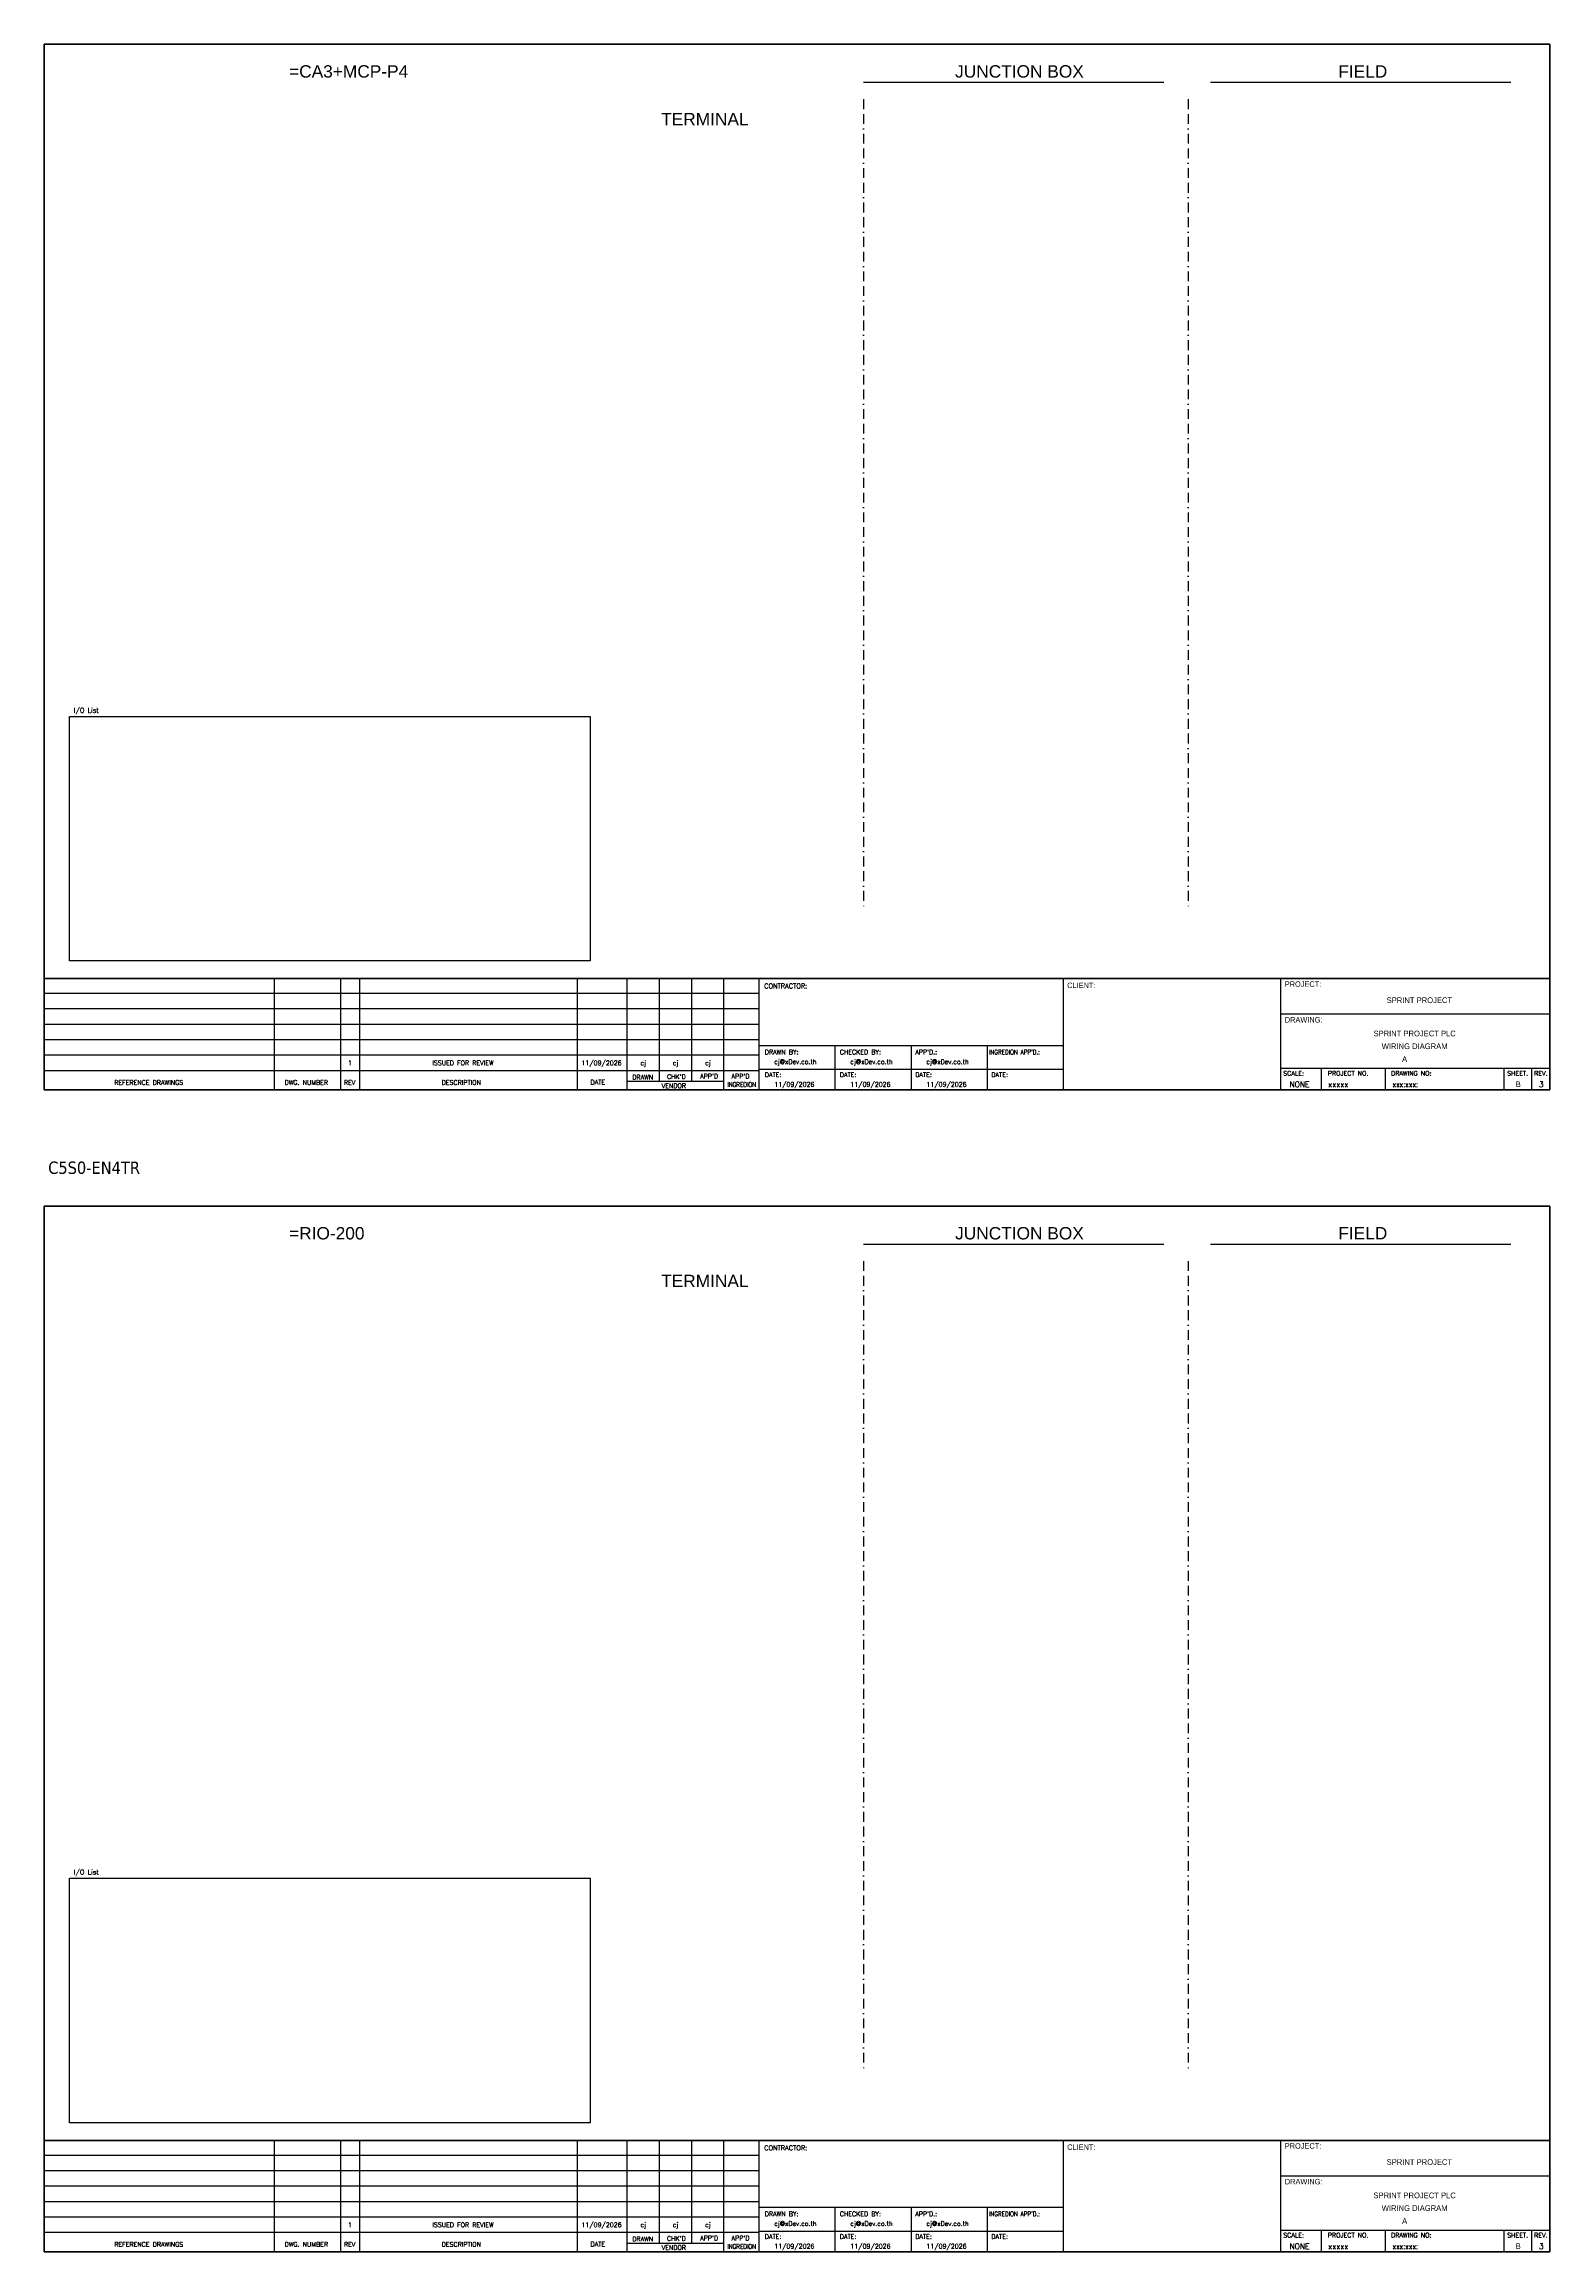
# Model space of a CAD drawing. Header units: millimetres. Extents: x 0 to 62600, y 0 to 14837.
# Drawn here: x 0 to 3893, y 0 to 5708 of the extents above; entities that cross this region are included whole.
import ezdxf
from ezdxf.enums import TextEntityAlignment as Align

# ---------------------------------------------------------------- set-up
doc = ezdxf.new("R2010")
doc.units = ezdxf.units.MM
doc.linetypes.add('BORDERX2', pattern=[88.9, 25.4, -12.7, 25.4, -12.7, 0, -12.7])
for name, color, linetype in [('GT_1', 9, 'Continuous'), ('HELPPOINT', 7, 'Continuous'), ('MEMBER', 7, 'Continuous'), ('x01001-FrameArea', 2, 'BORDERX2')]:
    doc.layers.add(name, color=color, linetype=linetype)
doc.styles.add('HTX11', font='O8111901')
doc.styles.add('ROMANS', font='romans.shx', dxfattribs={"width": 0.85, "height": 25})
doc.styles.get("Standard").update_dxf_attribs({"font": 'arial.ttf'})
doc.styles.add('Tahoma', font='')
doc.styles.get('Tahoma').set_extended_font_data('Tahoma')

msp = doc.modelspace()

# ---------------------------------------------------------------- linework, layer by layer
for p, q in [((2118.2, 5609.9), (2894.9, 5609.9)), ((3015.9, 5609.9), (3792.7, 5609.9)), ((2118.2, 2605.7), (2894.9, 2605.7)), ((3015.9, 2605.7), (3792.7, 2605.7))]:
    msp.add_line(p, q)
at = {"color": 4}
for p, q in [((3302.3, 3060.3), (3302.3, 3004.2)), ((3467.6, 3060.3), (3467.6, 3004.2)), ((3302.3, 56.1), (3302.3, 0)), ((3467.6, 56.1), (3467.6, 0))]:
    msp.add_line(p, q, dxfattribs=at)
at = {"color": 4, "ltscale": 0.5}
for p, q in [((3774.7, 3060.3), (3774.7, 3004.2)), ((3774.7, 3060.3), (3774.7, 3004.2)), ((3845.9, 3060.3), (3845.9, 3004.2)), ((3845.9, 3060.3), (3845.9, 3004.2)), ((3774.7, 56.1), (3774.7, 0)), ((3774.7, 56.1), (3774.7, 0)), ((3845.9, 56.1), (3845.9, 0)), ((3845.9, 56.1), (3845.9, 0))]:
    msp.add_line(p, q, dxfattribs=at)
for points in [[(65.7, 3970.1), (1411.5, 3970.1), (1411.5, 3338), (65.7, 3338)], [(65.7, 965.9), (1411.5, 965.9), (1411.5, 333.8), (65.7, 333.8)]]:
    msp.add_lwpolyline(points, close=True)
at = {"layer": 'GT_1', "color": 4}
for p, q in [((595.4, 3004.2), (595.4, 3292.4)), ((767.3, 3004.2), (767.3, 3292.4)), ((816.4, 3004.2), (816.4, 3292.4)), ((1379.1, 3004.2), (1379.1, 3292.4)), ((1507.4, 3004.2), (1507.4, 3292.4)), ((1591, 3026), (1591, 3292.4)), ((1674.5, 3026), (1674.5, 3292.4)), ((1757.8, 3004.2), (1757.8, 3292.4)), ((1848.8, 3004.2), (1848.8, 3292.4)), ((2635.8, 3004.2), (2635.8, 3292.4)), ((3198.1, 3004.2), (3198.1, 3292.4)), ((3198.1, 3004.2), (3198.1, 3292.4)), ((3198.1, 3004.2), (3198.1, 3292.4)), ((1848.8, 3253.5), (0, 3253.5)), ((1848.8, 3213.7), (0, 3213.7)), ((1848.8, 3173.8), (0, 3173.8)), ((1848.8, 3133.9), (0, 3133.9)), ((1848.8, 3094), (0, 3094)), ((2635.8, 3118.5), (1848.8, 3118.5)), ((2045.6, 3004.2), (2045.6, 3118.5)), ((2242.3, 3004.2), (2242.3, 3118.5)), ((2439.1, 3004.2), (2439.1, 3118.5)), ((1848.7, 3054), (0, 3054)), ((1757.8, 3026), (1507.4, 3026)), ((2635.8, 3057.1), (1848.8, 3057.1)), ((3198.1, 3060.3), (3893.3, 3060.3)), ((595.4, 0), (595.4, 288.2)), ((767.3, 0), (767.3, 288.2)), ((816.4, 0), (816.4, 288.2)), ((1379.1, 0), (1379.1, 288.2)), ((1507.4, 0), (1507.4, 288.2)), ((1591, 21.8), (1591, 288.2)), ((1674.5, 21.8), (1674.5, 288.2)), ((1757.8, 0), (1757.8, 288.2)), ((1848.8, 0), (1848.8, 288.2)), ((2635.8, 0), (2635.8, 288.2)), ((3198.1, 0), (3198.1, 288.2)), ((3198.1, 0), (3198.1, 288.2)), ((3198.1, 0), (3198.1, 288.2)), ((1848.8, 249.3), (0, 249.3)), ((1848.8, 209.5), (0, 209.5)), ((1848.8, 169.6), (0, 169.6)), ((1848.8, 129.7), (0, 129.7)), ((2635.8, 114.3), (1848.8, 114.3)), ((2045.6, 0), (2045.6, 114.3)), ((2242.3, 0), (2242.3, 114.3)), ((2439.1, 0), (2439.1, 114.3)), ((1848.8, 89.7), (0, 89.7)), ((1848.7, 49.8), (0, 49.8)), ((1757.8, 21.8), (1507.4, 21.8)), ((2635.8, 52.9), (1848.8, 52.9)), ((3198.1, 56.1), (3893.3, 56.1))]:
    msp.add_line(p, q, dxfattribs=at)
at = {"layer": 'HELPPOINT', "color": 4, "lineweight": 35}
for p, q in [((0, 3004.2), (0, 5708.4)), ((0, 5708.4), (3893.3, 5708.4)), ((0, 3004.2), (0, 5708.4)), ((0, 5708.4), (3893.3, 5708.4)), ((3893.3, 5708.4), (3893.3, 3004.2)), ((3893.3, 5708.4), (3893.3, 3004.2)), ((3893.3, 3004.2), (0, 3004.2)), ((3893.3, 3004.2), (0, 3004.2)), ((0, 0), (0, 2704.2)), ((0, 2704.2), (3893.3, 2704.2)), ((0, 0), (0, 2704.2)), ((0, 2704.2), (3893.3, 2704.2)), ((3893.3, 2704.2), (3893.3, 0)), ((3893.3, 2704.2), (3893.3, 0)), ((3893.3, 0), (0, 0)), ((3893.3, 0), (0, 0))]:
    msp.add_line(p, q, dxfattribs=at)
at = {"layer": 'HELPPOINT', "color": 4}
for p, q in [((3198.1, 3200.8), (3893.3, 3200.8)), ((3198.1, 3200.8), (3893.3, 3200.8)), ((3198.1, 3060.3), (3893.3, 3060.3)), ((3198.1, 196.6), (3893.3, 196.6)), ((3198.1, 196.6), (3893.3, 196.6)), ((3198.1, 56.1), (3893.3, 56.1))]:
    msp.add_line(p, q, dxfattribs=at)
at = {"layer": 'MEMBER', "color": 4, "lineweight": 35}
for p, q in [((0, 3292.4), (3893.3, 3292.4)), ((0, 3292.4), (3893.3, 3292.4)), ((0, 288.2), (3893.3, 288.2)), ((0, 288.2), (3893.3, 288.2))]:
    msp.add_line(p, q, dxfattribs=at)
at = {"layer": 'MEMBER', "color": 4}
for p, q in [((3198.1, 3200.8), (3893.3, 3200.8)), ((3198.1, 3200.8), (3893.3, 3200.8)), ((3198.1, 3060.3), (3893.3, 3060.3)), ((3198.1, 3060.3), (3893.3, 3060.3)), ((3198.1, 196.6), (3893.3, 196.6)), ((3198.1, 196.6), (3893.3, 196.6)), ((3198.1, 56.1), (3893.3, 56.1)), ((3198.1, 56.1), (3893.3, 56.1))]:
    msp.add_line(p, q, dxfattribs=at)
at = {"layer": 'x01001-FrameArea'}
for p, q in [((2118.2, 5565.8), (2118.2, 3479.3)), ((2958, 5565.8), (2958, 3479.3)), ((2118.2, 2561.6), (2118.2, 475.1)), ((2958, 2561.6), (2958, 475.1))]:
    msp.add_line(p, q, dxfattribs=at)

# ---------------------------------------------------------------- texts
at = {"color": 2}
for s, p in [('=CA3+MCP-P4', (633.3, 5622)), ('JUNCTION BOX', (2355.5, 5622)), ('FIELD', (3346.4, 5622)), ('TERMINAL', (1595.4, 5498.6)), ('=RIO-200', (633.3, 2617.8)), ('JUNCTION BOX', (2355.5, 2617.8)), ('FIELD', (3346.4, 2617.8)), ('TERMINAL', (1595.4, 2494.4))]:
    msp.add_text(s, height=32, dxfattribs=at).set_placement(p)
at = {"color": 4, "ltscale": 100, "style": 'HTX11'}
for s, p in [('SPRINT PROJECT', (3555.9, 3236.4)), ('SPRINT PROJECT PLC', (3543.7, 3150.3)), ('WIRING DIAGRAM', (3543.7, 3117.3)), ('SPRINT PROJECT', (3555.9, 232.2)), ('SPRINT PROJECT PLC', (3543.7, 146)), ('WIRING DIAGRAM', (3543.7, 113.1))]:
    msp.add_text(s, height=14.693, dxfattribs=at).set_placement(p, align=Align.MIDDLE_CENTER)
at = {"color": 2, "style": 'Tahoma'}
msp.add_text('C5S0-EN4TR', height=32, dxfattribs=at).set_placement((10.4, 2787.3))
at = {"style": 'HTX11'}
for tag, text, height, p in [('A', 'A', 14.8, (3517.8, 3084)), ('B', 'CHASSIS C4 SLOT 0', 14.821, (3811.6, 3019.1)), ('A', 'A', 14.8, (3517.8, 79.8)), ('B', 'CHASSIS C5 SLOT 0', 14.821, (3811.6, 14.9))]:
    msp.add_attdef(tag, text=text, height=height, dxfattribs=at).set_placement(p, align=Align.MIDDLE_CENTER)
at = {"layer": 'GT_1', "color": 4, "style": 'HTX11'}
for s, p in [('CLIENT:', (2645.3, 3267.7)), ('PROJECT:', (3208, 3271)), ('DRAWING:', (3208, 3178.6)), ('CLIENT:', (2645.3, 263.5)), ('PROJECT:', (3208, 266.8)), ('DRAWING:', (3208, 174.4))]:
    msp.add_text(s, height=14.25, dxfattribs=at).set_placement(p)
at = {"layer": 'MEMBER', "color": 4, "ltscale": 0.8, "style": 'ROMANS'}
for s, height, p in [('I/O List', 12.35, (76.6, 3979.8)), ('CONTRACTOR:', 12.35, (1861.9, 3267)), ('DRAWN BY:', 11.88, (1863.4, 3096.4)), ('cj@xDev.co.th', 11.875, (1887.8, 3071.4)), ('CHECKED BY:', 11.875, (2057.3, 3096.4)), ('cj@xDev.co.th', 11.875, (2084.6, 3071.4)), ("APP'D.:", 11.88, (2252.5, 3096.4)), ('cj@xDev.co.th', 11.875, (2281.3, 3071.4)), ('REFERENCE DRAWINGS', 11.875, (181.4, 3017.7)), ('DWG. NUMBER', 11.875, (621.6, 3017.7)), ('REV', 11.88, (775.1, 3017.7)), ('DESCRIPTION', 11.875, (1028, 3017.7)), ('DATE', 11.88, (1412.8, 3018.4)), ('DRAWN', 11.88, (1520.8, 3031.5)), ("CHK'D", 11.88, (1610.6, 3032.7)), ("APP'D", 11.88, (1696.2, 3033.9)), ("APP'D", 11.88, (1777.4, 3033.9)), ('DATE:', 11.88, (1863.4, 3037.8)), ('11/09/2026', 11.88, (1887.8, 3012.7)), ('DATE:', 11.88, (2057.3, 3037.8)), ('11/09/2026', 11.88, (2084.6, 3012.7)), ('DATE:', 11.88, (2252.5, 3037.8)), ('11/09/2026', 11.88, (2281.3, 3012.7)), ('DATE:', 11.88, (2449.3, 3037.8)), ('SCALE:', 11.88, (3204, 3041.3)), ('NONE', 14.23, (3220, 3011.6)), ('PROJECT NO.', 11.875, (3319.2, 3041.3)), ('DRAWING NO:', 11.875, (3482.9, 3041.3)), ('SHEET.', 12, (3782.7, 3041.3)), ('REV.', 12, (3852.6, 3041.3)), ('VENDOR', 11.88, (1596.9, 3009.3)), ('xxxxx', 14.23, (3320.4, 3011.6)), ('I/O List', 12.35, (76.6, 975.6)), ('CONTRACTOR:', 12.35, (1861.9, 262.7)), ('DRAWN BY:', 11.88, (1863.4, 92.1)), ('cj@xDev.co.th', 11.875, (1887.8, 67.2)), ('CHECKED BY:', 11.875, (2057.3, 92.1)), ('cj@xDev.co.th', 11.875, (2084.6, 67.2)), ("APP'D.:", 11.88, (2252.5, 92.1)), ('cj@xDev.co.th', 11.875, (2281.3, 67.2)), ('REFERENCE DRAWINGS', 11.875, (181.4, 13.4)), ('DWG. NUMBER', 11.875, (621.6, 13.4)), ('REV', 11.88, (775.1, 13.4)), ('DESCRIPTION', 11.875, (1028, 13.4)), ('DATE', 11.88, (1412.8, 14.2)), ('DRAWN', 11.88, (1520.8, 27.3)), ('VENDOR', 11.88, (1596.9, 5.1)), ("CHK'D", 11.88, (1610.6, 28.5)), ("APP'D", 11.88, (1696.2, 29.7)), ("APP'D", 11.88, (1777.4, 29.7)), ('DATE:', 11.88, (1863.4, 33.6)), ('11/09/2026', 11.88, (1887.8, 8.5)), ('DATE:', 11.88, (2057.3, 33.6)), ('11/09/2026', 11.88, (2084.6, 8.5)), ('DATE:', 11.88, (2252.5, 33.6)), ('11/09/2026', 11.88, (2281.3, 8.5)), ('DATE:', 11.88, (2449.3, 33.6)), ('SCALE:', 11.88, (3204, 37.1)), ('NONE', 14.23, (3220, 7.3)), ('PROJECT NO.', 11.875, (3319.2, 37.1)), ('xxxxx', 14.23, (3320.4, 7.3)), ('DRAWING NO:', 11.875, (3482.9, 37.1)), ('SHEET.', 12, (3782.7, 37.1)), ('REV.', 12, (3852.6, 37.1))]:
    msp.add_text(s, height=height, dxfattribs=at).set_placement(p)
at = {"layer": 'MEMBER', "color": 4, "ltscale": 0.8, "style": 'ROMANS', "width": 0.8}
for s, height, p in [("INGREDION APP'D.:", 11.875, (2443.3, 3096.4)), ('INGREDION', 11.88, (1766.6, 3012.2)), ('xxx:xxx:', 14.23, (3486.6, 3011.6)), ("INGREDION APP'D.:", 11.875, (2443.3, 92.1)), ('INGREDION', 11.88, (1766.6, 8)), ('xxx:xxx:', 14.23, (3486.6, 7.3))]:
    msp.add_text(s, height=height, dxfattribs=at).set_placement(p)
at = {"layer": 'MEMBER', "color": 4, "ltscale": 0.8, "style": 'ROMANS'}
for s, height, p in [('1', 11.9, (790.9, 3074.1)), ('ISSUED FOR REVIEW', 11.875, (1083, 3074.1)), ('11/09/2026', 11.88, (1441.2, 3074.1)), ('cj', 11.88, (1549.1, 3074.1)), ('cj', 11.88, (1632.6, 3074.1)), ('cj', 11.88, (1716.2, 3074.1)), ('1', 11.9, (790.9, 69.9)), ('ISSUED FOR REVIEW', 11.875, (1083, 69.9)), ('11/09/2026', 11.88, (1441.2, 69.9)), ('cj', 11.88, (1549.1, 69.9)), ('cj', 11.88, (1632.6, 69.9)), ('cj', 11.88, (1716.2, 69.9))]:
    msp.add_text(s, height=height, dxfattribs=at).set_placement(p, align=Align.MIDDLE_CENTER)
for p in [(3871.2, 3011.6), (3871.2, 7.3)]:
    msp.add_text('3', height=14.2, dxfattribs=at).set_placement(p, align=Align.CENTER)

doc.saveas('drawing.dxf')
